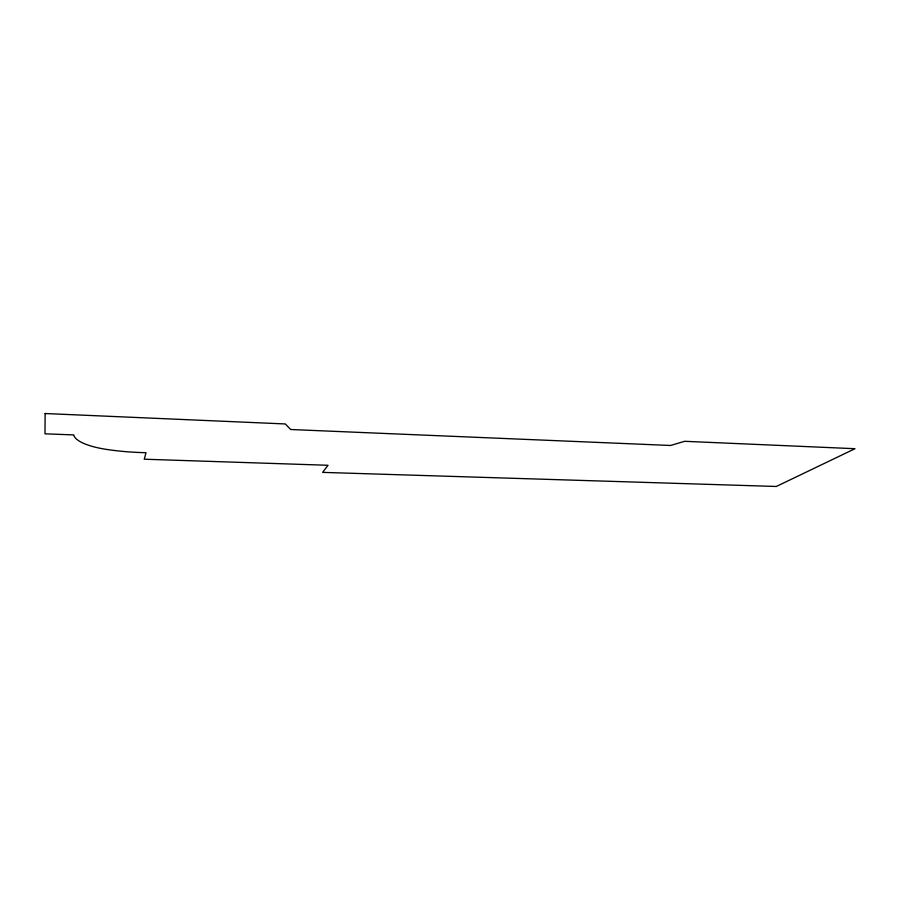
<?xml version="1.0" encoding="UTF-8"?>
<svg xmlns="http://www.w3.org/2000/svg" width="900" height="900" viewBox="0 0 900 900"><rect width="100%" height="100%" fill="white"/><g stroke="black" fill="none" stroke-linecap="round" stroke-linejoin="round"><path stroke-width="1.35" d="M45.124 413.527L45 433.811L73.71 434.914A56.79 16.414 1.3 0 0 107.933 449.629A99 29.543 1.2 0 0 146.002 452.689L144.248 459.214L328.039 465.277L322.616 472.376L776.317 486.473L855 448.706L684.63 441.304L670.601 445.478L290.7 429.514L285.311 423.956L45.124 413.527"/></g></svg>
